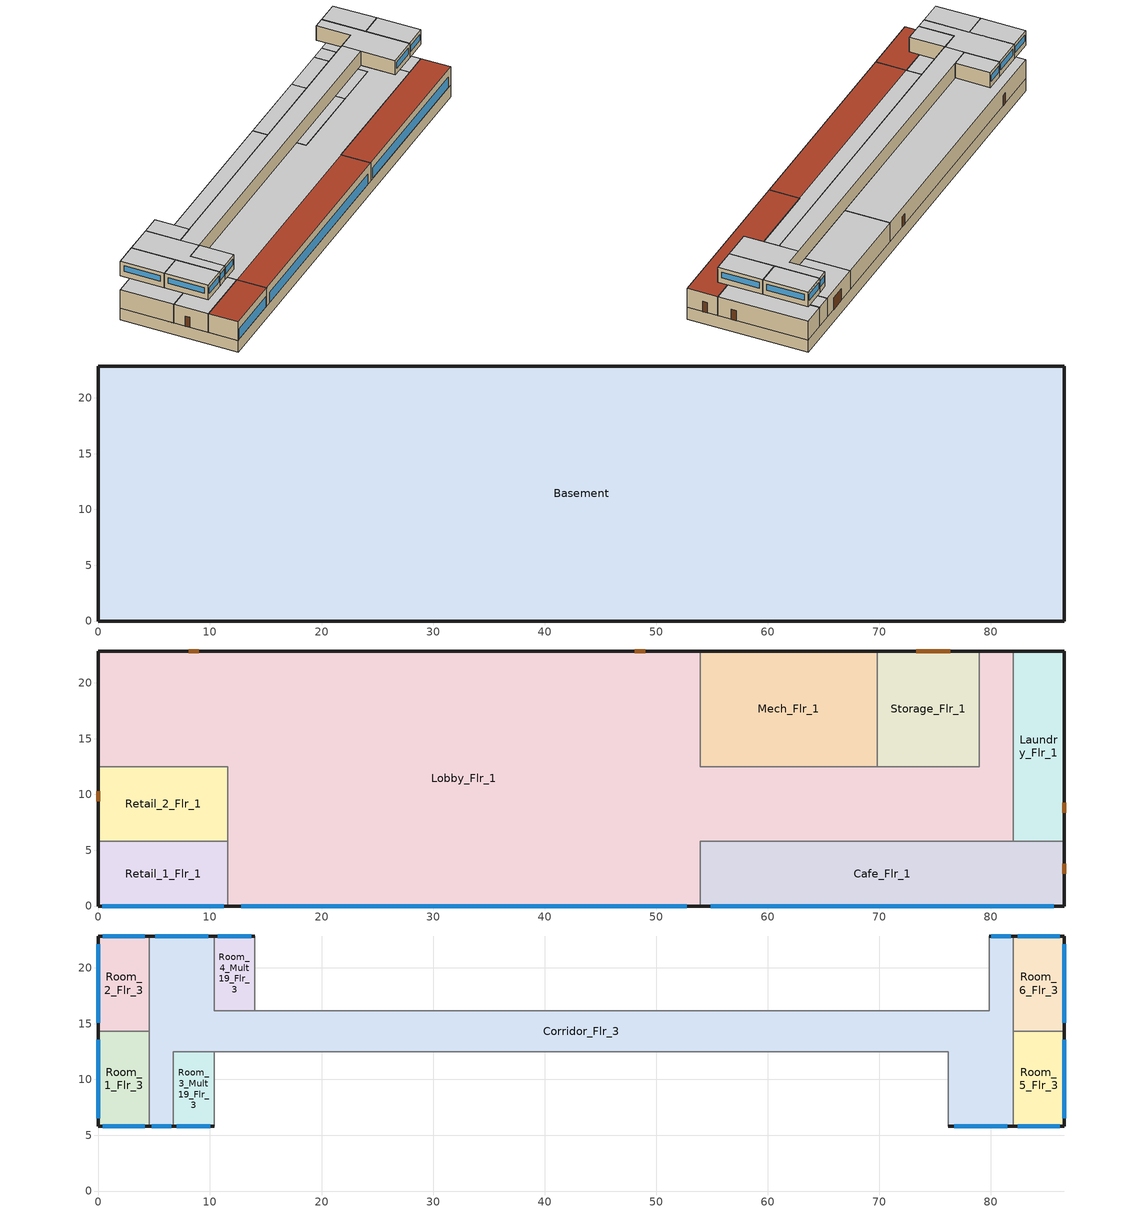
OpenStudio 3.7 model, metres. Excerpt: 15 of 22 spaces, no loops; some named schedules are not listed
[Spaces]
Basement
 floor ground (Basement Floor construction): 86.56,22.86 86.56,0 0,0 0,22.86 z-2.44
 wall ground (Basement Wall C-Factor 0.68 Height 2.44): 0,22.86 0,0 86.56,0 86.56,22.86 0,22.86 z-2.44:0
Lobby_Flr_1
 floor to Basement: 53.95,22.86 53.95,0 11.58,0 11.58,12.5 0,12.5 0,22.86 z0; 81.99,22.86 81.99,5.79 53.95,5.79 53.95,12.5 78.94,12.5 78.94,22.86 z0
 wall outside: 53.95,22.86 0,22.86 0,12.5 / 11.58,0 53.95,0 / 81.99,22.86 78.94,22.86 z0:3.96
 wall to Retail_1_Flr_1: 11.58,5.79 11.58,0 z0:3.96
 wall to Laundry_Flr_1: 81.99,5.79 81.99,22.86 z0:3.96
 wall to Storage_Flr_1: 78.94,22.86 78.94,12.5 69.8,12.5 z0:3.96
 wall to Cafe_Flr_1: 53.95,0 53.95,5.79 81.99,5.79 z0:3.96
 wall to Retail_2_Flr_1: 0,12.5 11.58,12.5 11.58,5.79 z0:3.96
 wall to Mech_Flr_1: 69.8,12.5 53.95,12.5 53.95,22.86 z0:3.96
 window: 12.79,0 52.74,0 z0.15:2.29
 door: 49,22.86 48.09,22.86 / 8.99,22.86 8.08,22.86 z0:2.13
 ceiling adiabatic (Floor Adiabatic construction): 81.99,5.79 81.99,22.86 78.94,22.86 78.94,12.5 53.95,12.5 53.95,22.86 0,22.86 0,12.5 11.58,12.5 11.58,5.79 z3.96
 roof outside: 53.95,0 53.95,5.79 11.58,5.79 11.58,0 z3.96
Retail_1_Flr_1
 floor to Basement: 11.58,5.79 11.58,0 0,0 0,5.79 z0
 wall outside: 0,5.79 0,0 11.58,0 z0:3.96
 wall to Retail_2_Flr_1: 11.58,5.79 0,5.79 z0:3.96
 window: 0.33,0 11.25,0 z0.15:2.29
 roof outside: 11.58,0 11.58,5.79 0,5.79 0,0 z3.96
Retail_2_Flr_1
 floor to Basement: 11.58,12.5 11.58,5.79 0,5.79 0,12.5 z0
 wall outside: 0,12.5 0,5.79 z0:3.96
 door: 0,10.28 0,9.37 z0:2.13
 ceiling adiabatic (Floor Adiabatic construction): 11.58,5.79 11.58,12.5 0,12.5 0,5.79 z3.96
Laundry_Flr_1
 floor to Basement: 86.56,22.86 86.56,5.79 81.99,5.79 81.99,22.86 z0
 wall outside: 86.56,5.79 86.56,22.86 81.99,22.86 z0:3.96
 wall to Cafe_Flr_1: 81.99,5.79 86.56,5.79 z0:3.96
 door: 86.56,8.36 86.56,9.28 z0:2.13
 ceiling adiabatic (Floor Adiabatic construction): 86.56,5.79 86.56,22.86 81.99,22.86 81.99,5.79 z3.96
Storage_Flr_1
 floor to Basement: 78.94,22.86 78.94,12.5 69.8,12.5 69.8,22.86 z0
 wall outside: 78.94,22.86 69.8,22.86 z0:3.96
 wall to Mech_Flr_1: 69.8,22.86 69.8,12.5 z0:3.96
 door: 76.37,22.86 73.32,22.86 z0:2.44
 ceiling adiabatic (Floor Adiabatic construction): 78.94,12.5 78.94,22.86 69.8,22.86 69.8,12.5 z3.96
Mech_Flr_1
 floor to Basement: 69.8,22.86 69.8,12.5 53.95,12.5 53.95,22.86 z0
 wall outside: 69.8,22.86 53.95,22.86 z0:3.96
 ceiling adiabatic (Floor Adiabatic construction): 69.8,12.5 69.8,22.86 53.95,22.86 53.95,12.5 z3.96
Cafe_Flr_1
 floor to Basement: 86.56,5.79 86.56,0 53.95,0 53.95,5.79 z0
 wall outside: 53.95,0 86.56,0 86.56,5.79 z0:3.96
 window: 54.88,0 85.63,0 z0.15:2.29
 door: 86.56,2.9 86.56,3.81 z0:2.13
 roof outside: 86.56,0 86.56,5.79 53.95,5.79 53.95,0 z3.96
Room_6_Flr_3
 floor adiabatic (Floor Adiabatic construction): 86.56,22.86 86.56,14.33 81.99,14.33 81.99,22.86 z7.01
 wall outside: 86.56,14.33 86.56,22.86 81.99,22.86 z7.01:10.06
 wall to Corridor_Flr_3: 81.99,22.86 81.99,14.33 z7.01:10.06
 wall to Room_5_Flr_3: 81.99,14.33 86.56,14.33 z7.01:10.06
 window: 86.16,22.86 82.39,22.86 / 86.56,15.07 86.56,22.11 z8.11:9.33
 ceiling adiabatic (Floor Adiabatic construction): 86.56,14.33 86.56,22.86 81.99,22.86 81.99,14.33 z10.06
Room_1_Flr_3
 floor adiabatic (Floor Adiabatic construction): 4.57,14.33 4.57,5.79 0,5.79 0,14.33 z7.01
 wall outside: 0,14.33 0,5.79 4.57,5.79 z7.01:10.06
 wall to Corridor_Flr_3: 4.57,5.79 4.57,14.33 z7.01:10.06
 wall to Room_2_Flr_3: 4.57,14.33 0,14.33 z7.01:10.06
 window: 0,13.58 0,6.54 / 0.4,5.79 4.17,5.79 z8.11:9.33
 ceiling adiabatic (Floor Adiabatic construction): 4.57,5.79 4.57,14.33 0,14.33 0,5.79 z10.06
Corridor_Flr_3
 floor adiabatic (Floor Adiabatic construction): 76.2,16.15 76.2,12.5 10.36,12.5 10.36,16.15 z7.01; 81.99,22.86 81.99,5.79 76.2,5.79 76.2,16.15 79.86,16.15 79.86,22.86 z7.01; 10.36,22.86 10.36,12.5 6.71,12.5 6.71,5.79 4.57,5.79 4.57,22.86 z7.01
 wall outside: 81.99,22.86 79.86,22.86 / 4.57,5.79 6.71,5.79 / 10.36,22.86 4.57,22.86 / 76.2,5.79 81.99,5.79 z7.01:10.06
 wall adiabatic (Wall Adiabatic construction): 79.86,22.86 79.86,16.15 / 76.2,12.5 76.2,5.79 z7.01:10.06
 wall to Room_3_Mult19_Flr_3: 6.71,5.79 6.71,12.5 10.36,12.5 z7.01:10.06
 wall to Room_2_Flr_3: 4.57,22.86 4.57,14.33 z7.01:10.06
 wall to Room_5_Flr_3: 81.99,5.79 81.99,14.33 z7.01:10.06
 wall to Room_4_Mult19_Flr_3: 14.02,16.15 10.36,16.15 10.36,22.86 z7.01:10.06
 wall adiabatic: 79.86,16.15 14.02,16.15 / 10.36,12.5 76.2,12.5 z7.01:10.06
 window: 81.81,22.86 80.04,22.86 / 9.86,22.86 5.08,22.86 / 76.71,5.79 81.48,5.79 / 4.76,5.79 6.52,5.79 z8.11:9.33
 ceiling adiabatic (Floor Adiabatic construction): 81.99,5.79 81.99,22.86 79.86,22.86 79.86,16.15 76.2,16.15 76.2,5.79 z10.06; 6.71,5.79 6.71,12.5 10.36,12.5 10.36,22.86 4.57,22.86 4.57,5.79 z10.06; 76.2,12.5 76.2,16.15 10.36,16.15 10.36,12.5 z10.06
Room_2_Flr_3
 floor adiabatic (Floor Adiabatic construction): 4.57,22.86 4.57,14.33 0,14.33 0,22.86 z7.01
 wall outside: 4.57,22.86 0,22.86 0,14.33 z7.01:10.06
 window: 0,22.11 0,15.07 / 4.17,22.86 0.4,22.86 z8.11:9.33
 ceiling adiabatic (Floor Adiabatic construction): 4.57,14.33 4.57,22.86 0,22.86 0,14.33 z10.06
Room_4_Mult19_Flr_3
 floor adiabatic (Floor Adiabatic construction): 14.02,22.86 14.02,16.15 10.36,16.15 10.36,22.86 z7.01
 wall outside: 14.02,22.86 10.36,22.86 z7.01:10.06
 wall adiabatic (Wall Adiabatic construction): 14.02,16.15 14.02,22.86 z7.01:10.06
 window: 13.7,22.86 10.68,22.86 z8.11:9.33
 ceiling adiabatic (Floor Adiabatic construction): 14.02,16.15 14.02,22.86 10.36,22.86 10.36,16.15 z10.06
Room_5_Flr_3
 floor adiabatic (Floor Adiabatic construction): 86.56,14.33 86.56,5.79 81.99,5.79 81.99,14.33 z7.01
 wall outside: 81.99,5.79 86.56,5.79 86.56,14.33 z7.01:10.06
 window: 86.56,6.54 86.56,13.58 / 82.39,5.79 86.16,5.79 z8.11:9.33
 ceiling adiabatic (Floor Adiabatic construction): 86.56,5.79 86.56,14.33 81.99,14.33 81.99,5.79 z10.06
Room_3_Mult19_Flr_3
 floor adiabatic (Floor Adiabatic construction): 10.36,12.5 10.36,5.79 6.71,5.79 6.71,12.5 z7.01
 wall outside: 6.71,5.79 10.36,5.79 z7.01:10.06
 wall adiabatic (Wall Adiabatic construction): 10.36,5.79 10.36,12.5 z7.01:10.06
 window: 7.03,5.79 10.04,5.79 z8.11:9.33
 ceiling adiabatic (Floor Adiabatic construction): 10.36,5.79 10.36,12.5 6.71,12.5 6.71,5.79 z10.06
[Site]
Buffalo Niagara Intl AP_NY_USA: Latitude {deg}=42.93; Longitude {deg}=-78.73; Time Zone {hr}=-5; Elevation {m}=215; Terrain=City
[Building]
-LargeHotel-ASHRAE 169-2013-5A created: 2026-01-24 16:12:00 -0500: North Axis {deg}=0; Default Construction Set=90.1-2016 - LrgHotel - ASHRAE 169-2013-5A; Standards Number of Stories=7; Standards Number of Above Ground Stories=6; Standards Building Type=LargeHotel
[ClimateZones]
Climate Zone Institution Name 1=ASHRAE; Climate Zone Document Name 1=ANSI/ASHRAE Standard 169; Climate Zone Document Year 1=2006; Climate Zone Value 1=5A
[Site:WaterMainsTemperature]
Calculation Method=Correlation; Annual Average Outdoor Air Temperature {C}=8.96667; Maximum Difference In Monthly Average Outdoor Air Temperatures {deltaC}=26.2
[SizingPeriod:DesignDay] Barometric Pressure {Pa}=98769; Rain Indicator=No; Snow Indicator=No; Day of Month=21; Daylight Saving Time Indicator=No; Humidity Condition Type=Wetbulb; Dry-Bulb Temperature Range Modifier Type=DefaultMultipliers
Name | Maximum Dry-Bulb Temperature {C} | Daily Dry-Bulb Temperature Range {deltaC} | Wind Speed {m/s} | Wind Direction {deg} | Month | Day Type | Wetbulb or DewPoint at Maximum Dry-Bulb {C} | Solar Model Indicator | ASHRAE Clear Sky Optical Depth for Beam Irradiance | ASHRAE Clear Sky Optical Depth for Diffuse Irradiance | Sky Clearness
Buffalo.Niagara.Intl.AP_NY_USA Ann Clg .4% Condns DB=>MWB | 30.3 | 9.3 | 5.7 | 240 | 7 | SummerDesignDay | 21.8 | ASHRAETau | 0.462 | 2.001
Buffalo.Niagara.Intl.AP_NY_USA Ann Htg 99.6% Condns DB | -16.3 | 0 | 5.1 | 270 | 1 | WinterDesignDay | -16.3 | ASHRAEClearSky |  |  | 0
[Site:GroundTemperature:FCfactorMethod]
January Ground Temperature {C}=9.7; February Ground Temperature {C}=6; March Ground Temperature {C}=-2.2; April Ground Temperature {C}=-3.4; May Ground Temperature {C}=-4.2; June Ground Temperature {C}=2.7; July Ground Temperature {C}=7.5; August Ground Temperature {C}=13.7; September Ground Temperature {C}=18.6; October Ground Temperature {C}=22; November Ground Temperature {C}=20.7; December Ground Temperature {C}=16.5
[Material:NoMass] Thermal Absorptance=0.9; Solar Absorptance=0.7
Name | Roughness | Thermal Resistance {m2-K/W} | Visible Absorptance
CP02 CARPET PAD; CP02 CARPET PAD 1 | VeryRough | 0.21648 | 0.8
Nonres_Floor_Insulation | MediumSmooth | 2.88292 | 0.7
Typical Insulation R-14.97 | Smooth | 2.63723 | 0.7
Typical Carpet Pad | Smooth | 0.21648 | 0.8
Typical Insulation R-8.72 | Smooth | 1.53614 | 0.7
Typical Insulation R-30.13; Typical Insulation R-30.13 1; Typical Insulation R-30.13 2; Typical Insulation R-30.13 5 | Smooth | 5.30668 | 0.7
Typical Insulation R-1.85; Typical Insulation R-1.85 1; Typical Insulation R-1.85 2; Typical Insulation R-1.85 5 | Smooth | 0.326262 | 0.7
Typical Insulation R-2.38; Typical Insulation R-2.38 1; Typical Insulation R-2.38 2; Typical Insulation R-2.38 5 | Smooth | 0.418404 | 0.7
Typical Insulation R-17.04; Typical Insulation R-17.04 1; Typical Insulation R-17.04 4 | Smooth | 3.00072 | 0.7
Typical Insulation R-10.11; Typical Insulation R-10.11 1; Typical Insulation R-10.11 4 | Smooth | 1.78074 | 0.7
[Material]
Name | Roughness | Thickness {m} | Conductivity {W/m-K} | Density {kg/m3} | Specific Heat {J/kg-K} | Thermal Absorptance | Solar Absorptance | Visible Absorptance
100mm Normalweight concrete floor | MediumSmooth | 0.1016 | 2.31 | 2322 | 832
G01 13mm gypsum board | Smooth | 0.0127 | 0.16 | 800 | 1090 | 0.9 | 0.7 | 0.5
M10 200mm concrete block basement wall | MediumRough | 0.2032 | 1.326 | 1842 | 912
4 in. Normalweight Concrete Floor | MediumRough | 0.1016 | 2.31 | 2322 | 832 | 0.9 | 0.7 | 0.7
1IN Stucco | Smooth | 0.0253 | 0.6918 | 1858 | 837 | 0.9 | 0.7 | 0.92
8IN CONCRETE HW RefBldg | Rough | 0.2032 | 1.311 | 2240 | 836.8 | 0.9 | 0.7 | 0.7
1/2IN Gypsum | Smooth | 0.0127 | 0.16 | 784.9 | 830 | 0.9 | 0.4 | 0.4
Roof Membrane | VeryRough | 0.0095 | 0.16 | 1121.29 | 1460 | 0.9 | 0.7 | 0.7
Metal Roof Surface; F08 Metal surface | Smooth | 0.0008 | 45.28 | 7824 | 500 | 0.9 | 0.7 | 0.7
8 in. Normalweight Concrete Floor | MediumRough | 0.2032 | 2.31 | 2322 | 832 | 0.9 | 0.7 | 0.7
8 in. Concrete Block Basement Wall | MediumRough | 0.2032 | 1.326 | 1842 | 912 | 0.9 | 0.7 | 0.7
G05 25mm wood | MediumSmooth | 0.0254 | 0.15 | 608 | 1630 | 0.9 | 0.5 | 0.5
6 in. Normalweight Concrete Floor | MediumRough | 0.1524 | 2.31 | 2322 | 832 | 0.9 | 0.7 | 0.7
Std Wood 6inch | MediumSmooth | 0.15 | 0.12 | 540 | 1210 | 0.9 | 0.7 | 0.7
[Construction]
Floor Adiabatic construction: CP02 CARPET PAD, 100mm Normalweight concrete floor, Nonres_Floor_Insulation
Wall Adiabatic construction; LargeHotel Interior Wall: G01 13mm gypsum board, G01 13mm gypsum board
Basement Floor construction: M10 200mm concrete block basement wall, CP02 CARPET PAD 1
Typical Insulated Exterior Mass Floor R-17.54: Typical Insulation R-14.97, 4 in. Normalweight Concrete Floor, Typical Carpet Pad
Typical Insulated Exterior Mass Wall R-11.11: 1IN Stucco, 8IN CONCRETE HW RefBldg, Typical Insulation R-8.72, 1/2IN Gypsum
Typical IEAD Roof R-31.25: Roof Membrane, Typical Insulation R-30.13, Metal Roof Surface
LargeHotel Interior Floor: G01 13mm gypsum board, Nonres_Floor_Insulation, 100mm Normalweight concrete floor, CP02 CARPET PAD
LargeHotel Interior Ceiling: CP02 CARPET PAD, 100mm Normalweight concrete floor, Nonres_Floor_Insulation, G01 13mm gypsum board
Typical Insulated Carpeted 8in Slab Floor: 8 in. Normalweight Concrete Floor, Typical Carpet Pad
Typical Insulated Basement Mass Wall: 8 in. Concrete Block Basement Wall
U 0.38 SHGC 0.38 Simple Glazing Window U-0.38 SHGC 0.38: U 0.38 SHGC 0.38 Simple Glazing U-0.38 SHGC 0.38
U 0.38 SHGC 0.38 Simple Glazing Window U-0.38 SHGC 0.38 1: U 0.38 SHGC 0.38 Simple Glazing U-0.38 SHGC 0.38 1
Typical Insulated Metal Door R-2.7: F08 Metal surface, Typical Insulation R-1.85
U 0.38 SHGC 0.38 Simple Glazing Window U-0.38 SHGC 0.38 2: U 0.38 SHGC 0.38 Simple Glazing U-0.38 SHGC 0.38 2
Typical Overhead Door R-3.23: Typical Insulation R-2.38
U 0.5 SHGC 0.4 Simple Glazing Skylight U-0.5 SHGC 0.4: U 0.5 SHGC 0.4 Simple Glazing U-0.5 SHGC 0.4
Typical Interior Window: Clear 3mm
Typical Interior Door; Typical Interior Partition: G05 25mm wood
Typical Insulated Exterior Mass Floor R-19.61: Typical Insulation R-17.04, 4 in. Normalweight Concrete Floor, Typical Carpet Pad
Typical Insulated Exterior Mass Wall R-12.5: 1IN Stucco, 8IN CONCRETE HW RefBldg, Typical Insulation R-10.11, 1/2IN Gypsum
Typical IEAD Roof R-31.25 1: Roof Membrane, Typical Insulation R-30.13 1, Metal Roof Surface
Typical Insulated Carpeted 6in Slab Floor: 6 in. Normalweight Concrete Floor, Typical Carpet Pad
U 0.38 SHGC 0.38 Simple Glazing Window U-0.38 SHGC 0.38 3: U 0.38 SHGC 0.38 Simple Glazing U-0.38 SHGC 0.38 3
U 0.38 SHGC 0.38 Simple Glazing Window U-0.38 SHGC 0.38 4: U 0.38 SHGC 0.38 Simple Glazing U-0.38 SHGC 0.38 4
Typical Insulated Metal Door R-2.7 1: F08 Metal surface, Typical Insulation R-1.85 1
U 0.38 SHGC 0.38 Simple Glazing Window U-0.38 SHGC 0.38 5: U 0.38 SHGC 0.38 Simple Glazing U-0.38 SHGC 0.38 5
Typical Overhead Door R-3.23 1: Typical Insulation R-2.38 1
U 0.5 SHGC 0.4 Simple Glazing Skylight U-0.5 SHGC 0.4 1: U 0.5 SHGC 0.4 Simple Glazing U-0.5 SHGC 0.4 1
Typical Insulated Exterior Mass Floor R-19.61 1: Typical Insulation R-17.04 1, 4 in. Normalweight Concrete Floor, Typical Carpet Pad
Typical Insulated Exterior Mass Wall R-12.5 1: 1IN Stucco, 8IN CONCRETE HW RefBldg, Typical Insulation R-10.11 1, 1/2IN Gypsum
Typical IEAD Roof R-31.25 2: Roof Membrane, Typical Insulation R-30.13 2, Metal Roof Surface
U 0.38 SHGC 0.38 Simple Glazing Window U-0.38 SHGC 0.38 6: U 0.38 SHGC 0.38 Simple Glazing U-0.38 SHGC 0.38 6
U 0.38 SHGC 0.38 Simple Glazing Window U-0.38 SHGC 0.38 7: U 0.38 SHGC 0.38 Simple Glazing U-0.38 SHGC 0.38 7
Typical Insulated Metal Door R-2.7 2: F08 Metal surface, Typical Insulation R-1.85 2
U 0.38 SHGC 0.38 Simple Glazing Window U-0.38 SHGC 0.38 8: U 0.38 SHGC 0.38 Simple Glazing U-0.38 SHGC 0.38 8
Typical Overhead Door R-3.23 2: Typical Insulation R-2.38 2
U 0.5 SHGC 0.4 Simple Glazing Skylight U-0.5 SHGC 0.4 2: U 0.5 SHGC 0.4 Simple Glazing U-0.5 SHGC 0.4 2
Typical Insulated Exterior Mass Floor R-19.61 4: Typical Insulation R-17.04 4, 4 in. Normalweight Concrete Floor, Typical Carpet Pad
Typical Insulated Exterior Mass Wall R-12.5 4: 1IN Stucco, 8IN CONCRETE HW RefBldg, Typical Insulation R-10.11 4, 1/2IN Gypsum
Typical IEAD Roof R-31.25 5: Roof Membrane, Typical Insulation R-30.13 5, Metal Roof Surface
U 0.38 SHGC 0.38 Simple Glazing Window U-0.38 SHGC 0.38 15: U 0.38 SHGC 0.38 Simple Glazing U-0.38 SHGC 0.38 15
U 0.38 SHGC 0.38 Simple Glazing Window U-0.38 SHGC 0.38 16: U 0.38 SHGC 0.38 Simple Glazing U-0.38 SHGC 0.38 16
Typical Insulated Metal Door R-2.7 5: F08 Metal surface, Typical Insulation R-1.85 5
U 0.38 SHGC 0.38 Simple Glazing Window U-0.38 SHGC 0.38 17: U 0.38 SHGC 0.38 Simple Glazing U-0.38 SHGC 0.38 17
Typical Overhead Door R-3.23 5: Typical Insulation R-2.38 5
U 0.5 SHGC 0.4 Simple Glazing Skylight U-0.5 SHGC 0.4 5: U 0.5 SHGC 0.4 Simple Glazing U-0.5 SHGC 0.4 5
InteriorFurnishings: Std Wood 6inch
[Construction:CfactorUndergroundWall]
Basement Wall C-Factor 0.68 Height 2.44: C-Factor {W/m2-K}=0.675713; Height {m}=2.439
[DefaultConstructionSet] Interior Partition Construction=Typical Interior Partition
Name | Default Exterior Surface Constructions | Default Interior Surface Constructions | Default Ground Contact Surface Constructions | Default Exterior SubSurface Constructions | Default Interior SubSurface Constructions
90.1-2016 - LrgHotel - ASHRAE 169-2013-5A | Default Surface Constructions 1 | Default Surface Constructions 2 | Default Surface Constructions 3 | Default Sub Surface Constructions 1 | Default Sub Surface Constructions 2
90.1-2016 - LrgHotel - GuestRoom - ASHRAE 169-2013-5A | Default Surface Constructions 4 | Default Surface Constructions 5 | Default Surface Constructions 6 | Default Sub Surface Constructions 3 | Default Sub Surface Constructions 4
90.1-2016 - LrgHotel - GuestRoom2 - ASHRAE 169-2013-5A | Default Surface Constructions 7 | Default Surface Constructions 8 | Default Surface Constructions 9 | Default Sub Surface Constructions 5 | Default Sub Surface Constructions 6
90.1-2016 - LrgHotel - GuestRoom8 - ASHRAE 169-2013-5A | Default Surface Constructions 16 | Default Surface Constructions 17 | Default Surface Constructions 18 | Default Sub Surface Constructions 11 | Default Sub Surface Constructions 12
[DefaultSurfaceConstructions]
Name | Floor Construction | Wall Construction | Roof Ceiling Construction
Default Surface Constructions 1 | Typical Insulated Exterior Mass Floor R-17.54 | Typical Insulated Exterior Mass Wall R-11.11 | Typical IEAD Roof R-31.25
Default Surface Constructions 2; Default Surface Constructions 5; Default Surface Constructions 8; Default Surface Constructions 17 | LargeHotel Interior Floor | LargeHotel Interior Wall | LargeHotel Interior Ceiling
Default Surface Constructions 3 | Typical Insulated Carpeted 8in Slab Floor | Typical Insulated Basement Mass Wall
Default Surface Constructions 4 | Typical Insulated Exterior Mass Floor R-19.61 | Typical Insulated Exterior Mass Wall R-12.5 | Typical IEAD Roof R-31.25 1
Default Surface Constructions 6; Default Surface Constructions 9; Default Surface Constructions 18 | Typical Insulated Carpeted 6in Slab Floor | Typical Insulated Basement Mass Wall
Default Surface Constructions 7 | Typical Insulated Exterior Mass Floor R-19.61 1 | Typical Insulated Exterior Mass Wall R-12.5 1 | Typical IEAD Roof R-31.25 2
Default Surface Constructions 16 | Typical Insulated Exterior Mass Floor R-19.61 4 | Typical Insulated Exterior Mass Wall R-12.5 4 | Typical IEAD Roof R-31.25 5
[DefaultSubSurfaceConstructions]
Name | Fixed Window Construction | Operable Window Construction | Door Construction | Glass Door Construction | Overhead Door Construction | Skylight Construction | Tubular Daylight Dome Construction | Tubular Daylight Diffuser Construction
Default Sub Surface Constructions 1 | U 0.38 SHGC 0.38 Simple Glazing Window U-0.38 SHGC 0.38 | U 0.38 SHGC 0.38 Simple Glazing Window U-0.38 SHGC 0.38 1 | Typical Insulated Metal Door R-2.7 | U 0.38 SHGC 0.38 Simple Glazing Window U-0.38 SHGC 0.38 2 | Typical Overhead Door R-3.23 | U 0.5 SHGC 0.4 Simple Glazing Skylight U-0.5 SHGC 0.4 | Typical Interior Window | Typical Interior Window
Default Sub Surface Constructions 2; Default Sub Surface Constructions 4; Default Sub Surface Constructions 6; Default Sub Surface Constructions 12 | Typical Interior Window | Typical Interior Window | Typical Interior Door
Default Sub Surface Constructions 3 | U 0.38 SHGC 0.38 Simple Glazing Window U-0.38 SHGC 0.38 3 | U 0.38 SHGC 0.38 Simple Glazing Window U-0.38 SHGC 0.38 4 | Typical Insulated Metal Door R-2.7 1 | U 0.38 SHGC 0.38 Simple Glazing Window U-0.38 SHGC 0.38 5 | Typical Overhead Door R-3.23 1 | U 0.5 SHGC 0.4 Simple Glazing Skylight U-0.5 SHGC 0.4 1 | Typical Interior Window | Typical Interior Window
Default Sub Surface Constructions 5 | U 0.38 SHGC 0.38 Simple Glazing Window U-0.38 SHGC 0.38 6 | U 0.38 SHGC 0.38 Simple Glazing Window U-0.38 SHGC 0.38 7 | Typical Insulated Metal Door R-2.7 2 | U 0.38 SHGC 0.38 Simple Glazing Window U-0.38 SHGC 0.38 8 | Typical Overhead Door R-3.23 2 | U 0.5 SHGC 0.4 Simple Glazing Skylight U-0.5 SHGC 0.4 2 | Typical Interior Window | Typical Interior Window
Default Sub Surface Constructions 11 | U 0.38 SHGC 0.38 Simple Glazing Window U-0.38 SHGC 0.38 15 | U 0.38 SHGC 0.38 Simple Glazing Window U-0.38 SHGC 0.38 16 | Typical Insulated Metal Door R-2.7 5 | U 0.38 SHGC 0.38 Simple Glazing Window U-0.38 SHGC 0.38 17 | Typical Overhead Door R-3.23 5 | U 0.5 SHGC 0.4 Simple Glazing Skylight U-0.5 SHGC 0.4 5 | Typical Interior Window | Typical Interior Window
[WindowMaterial:SimpleGlazingSystem]
Name | U-Factor {W/m2-K} | Solar Heat Gain Coefficient
U 0.38 SHGC 0.38 Simple Glazing U-0.38 SHGC 0.38; U 0.38 SHGC 0.38 Simple Glazing U-0.38 SHGC 0.38 1; U 0.38 SHGC 0.38 Simple Glazing U-0.38 SHGC 0.38 2; U 0.38 SHGC 0.38 Simple Glazing U-0.38 SHGC 0.38 3; U 0.38 SHGC 0.38 Simple Glazing U-0.38 SHGC 0.38 4; U 0.38 SHGC 0.38 Simple Glazing U-0.38 SHGC 0.38 5; U 0.38 SHGC 0.38 Simple Glazing U-0.38 SHGC 0.38 6; U 0.38 SHGC 0.38 Simple Glazing U-0.38 SHGC 0.38 7; U 0.38 SHGC 0.38 Simple Glazing U-0.38 SHGC 0.38 8; U 0.38 SHGC 0.38 Simple Glazing U-0.38 SHGC 0.38 15; U 0.38 SHGC 0.38 Simple Glazing U-0.38 SHGC 0.38 16; U 0.38 SHGC 0.38 Simple Glazing U-0.38 SHGC 0.38 17 | 2.15774 | 0.38
U 0.5 SHGC 0.4 Simple Glazing U-0.5 SHGC 0.4; U 0.5 SHGC 0.4 Simple Glazing U-0.5 SHGC 0.4 1; U 0.5 SHGC 0.4 Simple Glazing U-0.5 SHGC 0.4 2; U 0.5 SHGC 0.4 Simple Glazing U-0.5 SHGC 0.4 5 | 2.83913 | 0.4
[WindowMaterial:Glazing]
Clear 3mm: Optical Data Type=SpectralAverage; Thickness {m}=0.003; Solar Transmittance at Normal Incidence=0.837; Front Side Solar Reflectance at Normal Incidence=0.075; Back Side Solar Reflectance at Normal Incidence=0.075; Visible Transmittance at Normal Incidence=0.898; Front Side Visible Reflectance at Normal Incidence=0.081; Back Side Visible Reflectance at Normal Incidence=0.081; Infrared Transmittance at Normal Incidence=0; Front Side Infrared Hemispherical Emissivity=0.84; Back Side Infrared Hemispherical Emissivity=0.84; Conductivity {W/m-K}=0.9; Dirt Correction Factor for Solar and Visible Transmittance=1; Solar Diffusing=No
[Space] Part of Total Floor Area=Yes
Name | Space Type | Building Story | Thermal Zone
Corridor_Flr_3 | LargeHotel Corridor2 | Building Story 3 | Corridor_Flr_3 ZN
Laundry_Flr_1 | LargeHotel Laundry | Building Story 2 | Laundry_Flr_1 ZN
Lobby_Flr_1 | LargeHotel Lobby | Building Story 2 | Lobby_Flr_1 ZN
Retail_1_Flr_1 | LargeHotel Retail | Building Story 2 | Retail_1_Flr_1 ZN
Room_1_Flr_3 | LargeHotel GuestRoom | Building Story 3 | Room_1_Flr_3 ZN
Basement | LargeHotel Basement | Building Story 1 | Basement ZN
Room_6_Flr_3 | LargeHotel GuestRoom | Building Story 3 | Room_6_Flr_3 ZN
Room_5_Flr_3 | LargeHotel GuestRoom | Building Story 3 | Room_5_Flr_3 ZN
Room_4_Mult19_Flr_3 | LargeHotel GuestRoom2 | Building Story 3 | Room_4_Mult19_Flr_3 ZN
Cafe_Flr_1 | LargeHotel Cafe | Building Story 2 | Cafe_Flr_1 ZN
Mech_Flr_1 | LargeHotel Mechanical | Building Story 2 | Mech_Flr_1 ZN
Retail_2_Flr_1 | LargeHotel Retail2 | Building Story 2 | Retail_2_Flr_1 ZN
Storage_Flr_1 | LargeHotel Storage | Building Story 2 | Storage_Flr_1 ZN
Room_2_Flr_3 | LargeHotel GuestRoom | Building Story 3 | Room_2_Flr_3 ZN
Room_3_Mult19_Flr_3 | LargeHotel GuestRoom8 | Building Story 3 | Room_3_Mult19_Flr_3 ZN
[BuildingStory]
Name | Nominal Z Coordinate {m}
Building Story 1 | -2.439
Building Story 2 | 0
Building Story 3 | 7.008
[SpaceType] Standards Building Type=LargeHotel
Name | Default Schedule Set | Design Specification Outdoor Air Object | Standards Space Type | Default Construction Set
LargeHotel Basement | LargeHotel Basement Schedule Set | LargeHotel Basement Ventilation | Basement
LargeHotel Cafe | LargeHotel Cafe Schedule Set | LargeHotel Cafe Ventilation | Cafe
LargeHotel Corridor2 | LargeHotel Corridor2 Schedule Set | LargeHotel Corridor2 Ventilation | Corridor2
LargeHotel GuestRoom | LargeHotel GuestRoom Schedule Set | LargeHotel GuestRoom Ventilation | GuestRoom | 90.1-2016 - LrgHotel - GuestRoom - ASHRAE 169-2013-5A
LargeHotel GuestRoom2 | LargeHotel GuestRoom2 Schedule Set | LargeHotel GuestRoom2 Ventilation | GuestRoom2 | 90.1-2016 - LrgHotel - GuestRoom2 - ASHRAE 169-2013-5A
LargeHotel GuestRoom8 | LargeHotel GuestRoom8 Schedule Set | LargeHotel GuestRoom8 Ventilation | GuestRoom8 | 90.1-2016 - LrgHotel - GuestRoom8 - ASHRAE 169-2013-5A
LargeHotel Laundry | LargeHotel Laundry Schedule Set | LargeHotel Laundry Ventilation | Laundry
LargeHotel Lobby | LargeHotel Lobby Schedule Set | LargeHotel Lobby Ventilation | Lobby
LargeHotel Mechanical | LargeHotel Mechanical Schedule Set | LargeHotel Mechanical Ventilation | Mechanical
LargeHotel Retail | LargeHotel Retail Schedule Set | LargeHotel Retail Ventilation | Retail
LargeHotel Retail2 | LargeHotel Retail2 Schedule Set | LargeHotel Retail2 Ventilation | Retail2
LargeHotel Storage | LargeHotel Storage Schedule Set | LargeHotel Storage Ventilation | Storage
[People:Definition] Number of People Calculation Method=People/Area; Fraction Radiant=0.3
Name | People per Space Floor Area {person/m2}
LargeHotel Basement People Definition | 0.0538196
LargeHotel Cafe People Definition | 0.753474
LargeHotel GuestRoom People Definition | 0.0384272
LargeHotel GuestRoom2 People Definition; LargeHotel GuestRoom8 People Definition | 0.061139
LargeHotel Laundry People Definition | 0.107639
LargeHotel Lobby People Definition | 0.322917
LargeHotel Retail People Definition; LargeHotel Retail2 People Definition | 0.161459
[People] Work Efficiency Schedule=Work Efficiency Schedule; Clothing Insulation Schedule=Clothing Schedule; Air Velocity Schedule=Air Velocity Schedule; Multiplier=1
Name | People Definition | Space or SpaceType
LargeHotel Basement People | LargeHotel Basement People Definition | LargeHotel Basement
LargeHotel Cafe People | LargeHotel Cafe People Definition | LargeHotel Cafe
LargeHotel GuestRoom People | LargeHotel GuestRoom People Definition | LargeHotel GuestRoom
LargeHotel GuestRoom2 People | LargeHotel GuestRoom2 People Definition | LargeHotel GuestRoom2
LargeHotel GuestRoom8 People | LargeHotel GuestRoom8 People Definition | LargeHotel GuestRoom8
LargeHotel Laundry People | LargeHotel Laundry People Definition | LargeHotel Laundry
LargeHotel Lobby People | LargeHotel Lobby People Definition | LargeHotel Lobby
LargeHotel Retail People | LargeHotel Retail People Definition | LargeHotel Retail
LargeHotel Retail2 People | LargeHotel Retail2 People Definition | LargeHotel Retail2
[Lights:Definition] Design Level Calculation Method=Watts/Area; Fraction Radiant=0.7; Fraction Visible=0.2; Return Air Fraction=0
Name | Watts per Space Floor Area {W/m2}
LargeHotel Basement Lights Definition | 8.50349
LargeHotel Cafe Lights Definition | 6.78126
LargeHotel Corridor2 Lights Definition | 7.10418
LargeHotel GuestRoom Lights Definition; LargeHotel GuestRoom2 Lights Definition; LargeHotel GuestRoom8 Lights Definition | 8.28821
LargeHotel Laundry Lights Definition; LargeHotel Mechanical Lights Definition | 4.62848
LargeHotel Lobby Lights Definition; LargeHotel Retail Lights Definition; LargeHotel Retail2 Lights Definition | 11.4097
LargeHotel Storage Lights Definition | 4.9514
[Lights] Fraction Replaceable=1
Name | Lights Definition | Space or SpaceType
LargeHotel Basement Lights | LargeHotel Basement Lights Definition | LargeHotel Basement
LargeHotel Cafe Lights | LargeHotel Cafe Lights Definition | LargeHotel Cafe
LargeHotel Corridor2 Lights | LargeHotel Corridor2 Lights Definition | LargeHotel Corridor2
LargeHotel GuestRoom Lights | LargeHotel GuestRoom Lights Definition | LargeHotel GuestRoom
LargeHotel GuestRoom2 Lights | LargeHotel GuestRoom2 Lights Definition | LargeHotel GuestRoom2
LargeHotel GuestRoom8 Lights | LargeHotel GuestRoom8 Lights Definition | LargeHotel GuestRoom8
LargeHotel Laundry Lights | LargeHotel Laundry Lights Definition | LargeHotel Laundry
LargeHotel Lobby Lights | LargeHotel Lobby Lights Definition | LargeHotel Lobby
LargeHotel Mechanical Lights | LargeHotel Mechanical Lights Definition | LargeHotel Mechanical
LargeHotel Retail Lights | LargeHotel Retail Lights Definition | LargeHotel Retail
LargeHotel Retail2 Lights | LargeHotel Retail2 Lights Definition | LargeHotel Retail2
LargeHotel Storage Lights | LargeHotel Storage Lights Definition | LargeHotel Storage
[ElectricEquipment:Definition] Design Level Calculation Method=Watts/Area; Fraction Latent=0; Fraction Radiant=0.5; Fraction Lost=0
Name | Watts per Space Floor Area {W/m2}
LargeHotel Basement Elec Equip Definition; LargeHotel Cafe Elec Equip Definition; LargeHotel Mechanical Elec Equip Definition | 5.38196
LargeHotel GuestRoom Elec Equip Definition | 6.74897
LargeHotel GuestRoom2 Elec Equip Definition; LargeHotel GuestRoom8 Elec Equip Definition | 10.5163
LargeHotel Laundry Elec Equip Definition | 61.6772
LargeHotel Lobby Elec Equip Definition | 8.07293
LargeHotel Retail Elec Equip Definition; LargeHotel Retail2 Elec Equip Definition | 10.7639
LargeHotel Storage Elec Equip Definition | 2.69098
[ElectricEquipment]
Name | Electric Equipment Definition | Space or SpaceType
LargeHotel Basement Elec Equip | LargeHotel Basement Elec Equip Definition | LargeHotel Basement
LargeHotel Cafe Elec Equip | LargeHotel Cafe Elec Equip Definition | LargeHotel Cafe
LargeHotel GuestRoom Elec Equip | LargeHotel GuestRoom Elec Equip Definition | LargeHotel GuestRoom
LargeHotel GuestRoom2 Elec Equip | LargeHotel GuestRoom2 Elec Equip Definition | LargeHotel GuestRoom2
LargeHotel GuestRoom8 Elec Equip | LargeHotel GuestRoom8 Elec Equip Definition | LargeHotel GuestRoom8
LargeHotel Laundry Elec Equip | LargeHotel Laundry Elec Equip Definition | LargeHotel Laundry
LargeHotel Lobby Elec Equip | LargeHotel Lobby Elec Equip Definition | LargeHotel Lobby
LargeHotel Mechanical Elec Equip | LargeHotel Mechanical Elec Equip Definition | LargeHotel Mechanical
LargeHotel Retail Elec Equip | LargeHotel Retail Elec Equip Definition | LargeHotel Retail
LargeHotel Retail2 Elec Equip | LargeHotel Retail2 Elec Equip Definition | LargeHotel Retail2
LargeHotel Storage Elec Equip | LargeHotel Storage Elec Equip Definition | LargeHotel Storage
[DesignSpecification:OutdoorAir] Outdoor Air Method=Sum
Name | Outdoor Air Flow per Person {m3/s-person} | Outdoor Air Flow per Floor Area {m3/s-m2} | Outdoor Air Flow Rate Fraction Schedule
LargeHotel Basement Ventilation; LargeHotel GuestRoom Ventilation; LargeHotel GuestRoom2 Ventilation; LargeHotel GuestRoom8 Ventilation | 0.00235974 | 0.0003048
LargeHotel Cafe Ventilation | 0.00353961 | 0.0009144
LargeHotel Corridor2 Ventilation |  | 0.0003048
LargeHotel Laundry Ventilation | 0 | 0 | DesignDaysOnly
LargeHotel Lobby Ventilation | 0.00353961 | 0.0003048
LargeHotel Mechanical Ventilation; LargeHotel Storage Ventilation |  | 0.0006096
LargeHotel Retail Ventilation; LargeHotel Retail2 Ventilation | 0.00353961 | 0.0006096
[DefaultScheduleSet] People Activity Level Schedule=HotelLarge ACTIVITY_SCH; Infiltration Schedule=HotelLarge INFIL_QUARTER_ON_SCH
Name | Number of People Schedule | Lighting Schedule | Electric Equipment Schedule | Gas Equipment Schedule
LargeHotel Basement Schedule Set | HotelLarge BLDG_OCC_SCH | HotelLarge BLDG_LIGHT_OFFICE_BSMT_SCH_2013 | HotelLarge BASEMENT_EQUIP_SCH_2013
LargeHotel Cafe Schedule Set; LargeHotel Lobby Schedule Set; LargeHotel Retail Schedule Set; LargeHotel Retail2 Schedule Set | HotelLarge BLDG_OCC_SCH | HotelLarge BLDG_LIGHT_SCH_2013 | HotelLarge BLDG_EQUIP_SCH
LargeHotel Corridor2 Schedule Set | HotelLarge BLDG_OCC_SCH | HotelLarge BLDG_LIGHT_CORRIDOR_SCH_2013 | HotelLarge BLDG_EQUIP_SCH
LargeHotel GuestRoom Schedule Set; LargeHotel GuestRoom2 Schedule Set | HotelLarge GuestRoom_Occ_Sch | HotelLarge BLDG_LIGHT_GUESTROOM_SCH_2013 | HotelLarge GuestRoom_Eqp_Sch_Adva
LargeHotel GuestRoom8 Schedule Set | Always Off | HotelLarge BLDG_LIGHT_GUESTROOM_SCH_2013 | HotelLarge GuestRoom_Eqp_Sch_Adva
LargeHotel Laundry Schedule Set | HotelLarge BLDG_OCC_SCH | HotelLarge BLDG_LIGHT_SCH_2013 | HotelLarge BLDG_EQUIP_SCH | HotelLarge BLDG_EQUIP_SCH
LargeHotel Mechanical Schedule Set | HotelLarge BLDG_OCC_SCH | HotelLarge BLDG_LIGHT_MECHANIC_SCH_2013 | HotelLarge BLDG_EQUIP_SCH
LargeHotel Storage Schedule Set | HotelLarge BLDG_OCC_SCH | HotelLarge BLDG_LIGHT_STORAGE_SCH_2013 | HotelLarge BLDG_EQUIP_SCH
[ThermostatSetpoint:DualSetpoint]
Name | Heating Setpoint Temperature Schedule | Cooling Setpoint Temperature Schedule
LargeHotel Basement Thermostat 1; LargeHotel Cafe Thermostat 1; LargeHotel Corridor2 Thermostat 1; LargeHotel Laundry Thermostat 1; LargeHotel Lobby Thermostat 1; LargeHotel Mechanical Thermostat 1; LargeHotel Retail Thermostat 1; LargeHotel Retail2 Thermostat 1; LargeHotel Storage Thermostat 1 | HotelLarge HTGSETP_SCH | HotelLarge CLGSETP_SCH
LargeHotel GuestRoom Thermostat 1; LargeHotel GuestRoom Thermostat 2; LargeHotel GuestRoom2 Thermostat 1; LargeHotel GuestRoom Thermostat 3; LargeHotel GuestRoom Thermostat 4 | HotelLarge Adva_OccGuestRoom_HtgSP_Sch | HotelLarge Adva_OccGuestRoom_ClgSP_Sch
LargeHotel GuestRoom8 Thermostat 1 | HotelLarge VAC_OccGuestRoom_HtgSP_Sch | HotelLarge VAC_OccGuestRoom_ClgSP_Sch
[GasEquipment:Definition]
LargeHotel Laundry Gas Equip Definition: Design Level Calculation Method=Watts/Area; Watts per Space Floor Area {W/m2}=536.28; Fraction Latent=0; Fraction Radiant=0.5; Fraction Lost=0
[GasEquipment]
LargeHotel Laundry Gas Equip: Gas Equipment Definition=LargeHotel Laundry Gas Equip Definition; Space or SpaceType=LargeHotel Laundry
[SpaceInfiltration:DesignFlowRate] Schedule=HotelLarge INFIL_QUARTER_ON_SCH; Design Flow Rate Calculation Method=Flow/ExteriorArea; Constant Term Coefficient=0; Temperature Term Coefficient=0; Velocity Term Coefficient=0.224; Velocity Squared Term Coefficient=0
Name | Space or SpaceType | Flow per Exterior Surface Area {m3/s-m2}
Cafe_Flr_1 Infiltration | Cafe_Flr_1 | 0.000254148
Corridor_Flr_3 Infiltration | Corridor_Flr_3 | 0.000569573
Laundry_Flr_1 Infiltration | Laundry_Flr_1 | 0.000569573
Lobby_Flr_1 Infiltration | Lobby_Flr_1 | 0.000364107
Mech_Flr_1 Infiltration | Mech_Flr_1 | 0.000569573
Retail_1_Flr_1 Infiltration | Retail_1_Flr_1 | 0.00028849
Retail_2_Flr_1 Infiltration | Retail_2_Flr_1 | 0.000569573
Room_1_Flr_3 Infiltration | Room_1_Flr_3 | 0.000569573
Room_2_Flr_3 Infiltration | Room_2_Flr_3 | 0.000569573
Room_3_Mult19_Flr_3 Infiltration | Room_3_Mult19_Flr_3 | 0.000569573
Room_4_Mult19_Flr_3 Infiltration | Room_4_Mult19_Flr_3 | 0.000569573
Room_5_Flr_3 Infiltration | Room_5_Flr_3 | 0.000569573
Room_6_Flr_3 Infiltration | Room_6_Flr_3 | 0.000569573
Storage_Flr_1 Infiltration | Storage_Flr_1 | 0.000569573
[ThermalZone] Use Ideal Air Loads=No
Basement ZN: Thermostat=LargeHotel Basement Thermostat 1
Cafe_Flr_1 ZN: Thermostat=LargeHotel Cafe Thermostat 1; Primary Daylighting Control=Cafe_Flr_1 Daylt Sensor 1; Fraction of Zone Controlled by Primary Daylighting Control=0.395; Secondary Daylighting Control=Cafe_Flr_1 Daylt Sensor 2; Fraction of Zone Controlled by Secondary Daylighting Control=0.395
Corridor_Flr_3 ZN: Thermostat=LargeHotel Corridor2 Thermostat 1; Multiplier=4
Laundry_Flr_1 ZN: Thermostat=LargeHotel Laundry Thermostat 1
Lobby_Flr_1 ZN: Thermostat=LargeHotel Lobby Thermostat 1; Primary Daylighting Control=Lobby_Flr_1 Daylt Sensor 1; Fraction of Zone Controlled by Primary Daylighting Control=0.074; Secondary Daylighting Control=Lobby_Flr_1 Daylt Sensor 2; Fraction of Zone Controlled by Secondary Daylighting Control=0.074
Mech_Flr_1 ZN: Thermostat=LargeHotel Mechanical Thermostat 1
Retail_1_Flr_1 ZN: Thermostat=LargeHotel Retail Thermostat 1
Retail_2_Flr_1 ZN: Thermostat=LargeHotel Retail2 Thermostat 1
Room_1_Flr_3 ZN: Thermostat=LargeHotel GuestRoom Thermostat 1; Multiplier=4
Room_2_Flr_3 ZN: Thermostat=LargeHotel GuestRoom Thermostat 2; Multiplier=4
Room_3_Mult19_Flr_3 ZN: Thermostat=LargeHotel GuestRoom8 Thermostat 1; Multiplier=76
Room_4_Mult19_Flr_3 ZN: Thermostat=LargeHotel GuestRoom2 Thermostat 1; Multiplier=76
Room_5_Flr_3 ZN: Thermostat=LargeHotel GuestRoom Thermostat 3; Multiplier=4
Room_6_Flr_3 ZN: Thermostat=LargeHotel GuestRoom Thermostat 4; Multiplier=4
Storage_Flr_1 ZN: Thermostat=LargeHotel Storage Thermostat 1
[InternalMass:Definition]
Internal Mass Definition 1: Construction=InteriorFurnishings; Design Level Calculation Method=SurfaceArea/Area; Surface Area per Space Floor Area=2
[InternalMass] Internal Mass Definition=Internal Mass Definition 1; Multiplier=1
Name | Space or SpaceType
Room_3_Mult19_Flr_3 Mass | Room_3_Mult19_Flr_3
Room_2_Flr_3 Mass | Room_2_Flr_3
Retail_2_Flr_1 Mass | Retail_2_Flr_1
Mech_Flr_1 Mass | Mech_Flr_1
Cafe_Flr_1 Mass | Cafe_Flr_1
Retail_1_Flr_1 Mass | Retail_1_Flr_1
Room_5_Flr_3 Mass | Room_5_Flr_3
Corridor_Flr_3 Mass | Corridor_Flr_3
Storage_Flr_1 Mass | Storage_Flr_1
Room_4_Mult19_Flr_3 Mass | Room_4_Mult19_Flr_3
Laundry_Flr_1 Mass | Laundry_Flr_1
Lobby_Flr_1 Mass | Lobby_Flr_1
Room_1_Flr_3 Mass | Room_1_Flr_3
Basement Mass | Basement
Room_6_Flr_3 Mass | Room_6_Flr_3
[Exterior:Lights:Definition]
NonDimming Exterior Lights Def: Design Level {W}=11638.23
[Exterior:Lights]
NonDimming Exterior Lights Def: Exterior Lights Definition=NonDimming Exterior Lights Def; Schedule=Always On; Control Option=AstronomicalClock
[Exterior:FuelEquipment:Definition]
Name | Design Level {W}
Fuel equipment 1 Def | 122222
Fuel equipment 2 Def | 375.9
[Exterior:FuelEquipment] Fuel Use Type=Electricity
Name | Exterior Fuel Equipment Definition | Schedule
Fuel equipment 1 | Fuel equipment 1 Def | HotelLarge BLDG_ELEVATORS
Fuel equipment 2 | Fuel equipment 2 Def | HotelLarge ELEV_LIGHT_FAN_SCH_ADD_DF
[Daylighting:Control] Position Z-Coordinate {m}=0.762; Lighting Control Type=Stepped; Minimum Input Power Fraction for Continuous Dimming Control=0.3; Minimum Light Output Fraction for Continuous Dimming Control=0.2; Number of Stepped Control Steps=3; Probability Lighting will be Reset When Needed in Manual Stepped Control=1; Maximum Allowable Discomfort Glare Index=22
Name | Space | Position X-Coordinate {m} | Position Y-Coordinate {m} | Illuminance Setpoint {lux}
Cafe_Flr_1 Daylt Sensor 1 | Cafe_Flr_1 | 70.256 | 1.50876 | 215
Cafe_Flr_1 Daylt Sensor 2 | Cafe_Flr_1 | 70.256 | 3.04038 | 215
Lobby_Flr_1 Daylt Sensor 1 | Lobby_Flr_1 | 32.766 | 1.50876 | 269
Lobby_Flr_1 Daylt Sensor 2 | Lobby_Flr_1 | 32.766 | 3.04038 | 269
[Schedule:Ruleset]
Name | Default Day Schedule | Summer Design Day Schedule | Winter Design Day Schedule
Clothing Schedule | Clothing Schedule Default Winter Clothes
Air Velocity Schedule | Air Velocity Schedule Default
Work Efficiency Schedule | Work Efficiency Schedule Default
HotelLarge BLDG_OCC_SCH | HotelLarge BLDG_OCC_SCH Default | HotelLarge BLDG_OCC_SCH Summer Design Day | HotelLarge BLDG_OCC_SCH Winter Design Day
HotelLarge ACTIVITY_SCH | HotelLarge ACTIVITY_SCH Default | HotelLarge ACTIVITY_SCH Summer Design Day | HotelLarge ACTIVITY_SCH Winter Design Day
HotelLarge BLDG_LIGHT_SCH_2013 | HotelLarge BLDG_LIGHT_SCH_2013 Default | HotelLarge BLDG_LIGHT_SCH_2013 Summer Design Day | HotelLarge BLDG_LIGHT_SCH_2013 Winter Design Day
HotelLarge INFIL_QUARTER_ON_SCH | HotelLarge INFIL_QUARTER_ON_SCH Default | HotelLarge INFIL_QUARTER_ON_SCH Summer Design Day | HotelLarge INFIL_QUARTER_ON_SCH Winter Design Day
HotelLarge HTGSETP_SCH | HotelLarge HTGSETP_SCH Default | HotelLarge HTGSETP_SCH Summer Design Day | HotelLarge HTGSETP_SCH Winter Design Day
HotelLarge CLGSETP_SCH | HotelLarge CLGSETP_SCH Default | HotelLarge CLGSETP_SCH Summer Design Day | HotelLarge CLGSETP_SCH Winter Design Day
HotelLarge BLDG_LIGHT_OFFICE_BSMT_SCH_2013 | HotelLarge BLDG_LIGHT_OFFICE_BSMT_SCH_2013 Default | HotelLarge BLDG_LIGHT_OFFICE_BSMT_SCH_2013 Summer Design Day | HotelLarge BLDG_LIGHT_OFFICE_BSMT_SCH_2013 Winter Design Day
HotelLarge BASEMENT_EQUIP_SCH_2013 | HotelLarge BASEMENT_EQUIP_SCH_2013 Default | HotelLarge BASEMENT_EQUIP_SCH_2013 Summer Design Day | HotelLarge BASEMENT_EQUIP_SCH_2013 Winter Design Day
HotelLarge BLDG_EQUIP_SCH | HotelLarge BLDG_EQUIP_SCH Default | HotelLarge BLDG_EQUIP_SCH Summer Design Day | HotelLarge BLDG_EQUIP_SCH Winter Design Day
HotelLarge BLDG_LIGHT_CORRIDOR_SCH_2013 | HotelLarge BLDG_LIGHT_CORRIDOR_SCH_2013 Default | HotelLarge BLDG_LIGHT_CORRIDOR_SCH_2013 Summer Design Day | HotelLarge BLDG_LIGHT_CORRIDOR_SCH_2013 Winter Design Day
HotelLarge GuestRoom_Occ_Sch | HotelLarge GuestRoom_Occ_Sch Default | HotelLarge GuestRoom_Occ_Sch Summer Design Day | HotelLarge GuestRoom_Occ_Sch Winter Design Day
HotelLarge BLDG_LIGHT_GUESTROOM_SCH_2013 | HotelLarge BLDG_LIGHT_GUESTROOM_SCH_2013 Default | HotelLarge BLDG_LIGHT_GUESTROOM_SCH_2013 Summer Design Day | HotelLarge BLDG_LIGHT_GUESTROOM_SCH_2013 Winter Design Day
HotelLarge GuestRoom_Eqp_Sch_Adva | HotelLarge GuestRoom_Eqp_Sch_Adva Default | HotelLarge GuestRoom_Eqp_Sch_Adva Summer Design Day | HotelLarge GuestRoom_Eqp_Sch_Adva Winter Design Day
HotelLarge Adva_OccGuestRoom_HtgSP_Sch | HotelLarge Adva_OccGuestRoom_HtgSP_Sch Default | HotelLarge Adva_OccGuestRoom_HtgSP_Sch Summer Design Day | HotelLarge Adva_OccGuestRoom_HtgSP_Sch Winter Design Day
HotelLarge Adva_OccGuestRoom_ClgSP_Sch | HotelLarge Adva_OccGuestRoom_ClgSP_Sch Default | HotelLarge Adva_OccGuestRoom_ClgSP_Sch Summer Design Day | HotelLarge Adva_OccGuestRoom_ClgSP_Sch Winter Design Day
Always Off | Always Off Default | Always Off Summer Design Day | Always Off Winter Design Day
HotelLarge VAC_OccGuestRoom_HtgSP_Sch | HotelLarge VAC_OccGuestRoom_HtgSP_Sch Default | HotelLarge VAC_OccGuestRoom_HtgSP_Sch Summer Design Day | HotelLarge VAC_OccGuestRoom_HtgSP_Sch Winter Design Day
HotelLarge VAC_OccGuestRoom_ClgSP_Sch | HotelLarge VAC_OccGuestRoom_ClgSP_Sch Default | HotelLarge VAC_OccGuestRoom_ClgSP_Sch Summer Design Day | HotelLarge VAC_OccGuestRoom_ClgSP_Sch Winter Design Day
HotelLarge BLDG_LIGHT_MECHANIC_SCH_2013 | HotelLarge BLDG_LIGHT_MECHANIC_SCH_2013 Default | HotelLarge BLDG_LIGHT_MECHANIC_SCH_2013 Summer Design Day | HotelLarge BLDG_LIGHT_MECHANIC_SCH_2013 Winter Design Day
HotelLarge BLDG_LIGHT_STORAGE_SCH_2013 | HotelLarge BLDG_LIGHT_STORAGE_SCH_2013 Default | HotelLarge BLDG_LIGHT_STORAGE_SCH_2013 Summer Design Day | HotelLarge BLDG_LIGHT_STORAGE_SCH_2013 Winter Design Day
DesignDaysOnly | DesignDaysOnly Default | DesignDaysOnly Summer Design Day | DesignDaysOnly Winter Design Day
HotelLarge BLDG_ELEVATORS | HotelLarge BLDG_ELEVATORS Default | HotelLarge BLDG_ELEVATORS Summer Design Day | HotelLarge BLDG_ELEVATORS Winter Design Day
HotelLarge ELEV_LIGHT_FAN_SCH_ADD_DF | HotelLarge ELEV_LIGHT_FAN_SCH_ADD_DF Default | HotelLarge ELEV_LIGHT_FAN_SCH_ADD_DF Summer Design Day | HotelLarge ELEV_LIGHT_FAN_SCH_ADD_DF Winter Design Day
[Schedule:Day]
Clothing Schedule Default Winter Clothes; HotelLarge BLDG_OCC_SCH Summer Design Day; HotelLarge BLDG_LIGHT_SCH_2013 Summer Design Day; HotelLarge BLDG_EQUIP_SCH Summer Design Day; HotelLarge BLDG_LIGHT_CORRIDOR_SCH_2013 Summer Design Day; HotelLarge GuestRoom_Occ_Sch Summer Design Day; HotelLarge BLDG_LIGHT_GUESTROOM_SCH_2013 Summer Design Day; DesignDaysOnly Winter Design Day; DesignDaysOnly Summer Design Day: 24, 0, 1
Air Velocity Schedule Default: 24, 0, 0.2
Work Efficiency Schedule Default; HotelLarge BLDG_OCC_SCH Winter Design Day; HotelLarge BLDG_LIGHT_SCH_2013 Winter Design Day; HotelLarge BLDG_EQUIP_SCH Winter Design Day; HotelLarge BLDG_LIGHT_CORRIDOR_SCH_2013 Winter Design Day; HotelLarge GuestRoom_Occ_Sch Winter Design Day; HotelLarge BLDG_LIGHT_GUESTROOM_SCH_2013 Winter Design Day; DesignDaysOnly Default: 24, 0, 0
HotelLarge BLDG_OCC_SCH Default: 8, 0, 0.7, 11, 0, 0.5, 13, 0, 0.3, 16, 0, 0.2, 17, 0, 0.3, 19, 0, 0.4, 21, 0, 0.6, 24, 0, 0.8
HotelLarge ACTIVITY_SCH Default; HotelLarge ACTIVITY_SCH Winter Design Day; HotelLarge ACTIVITY_SCH Summer Design Day: 24, 0, 120
HotelLarge BLDG_LIGHT_SCH_2013 Default: 2, 0, 0.3, 6, 0, 0.2, 7, 0, 0.3, 9, 0, 0.4, 13, 0, 0.3, 18, 0, 0.2, 19, 0, 0.5, 20, 0, 0.7, 21, 0, 0.8, 22, 0, 0.6, 23, 0, 0.5, 24, 0, 0.3
HotelLarge INFIL_QUARTER_ON_SCH Default; HotelLarge INFIL_QUARTER_ON_SCH Winter Design Day; HotelLarge INFIL_QUARTER_ON_SCH Summer Design Day: 24, 0, 0.25
HotelLarge HTGSETP_SCH Default; HotelLarge HTGSETP_SCH Winter Design Day; HotelLarge HTGSETP_SCH Summer Design Day: 24, 0, 21
HotelLarge CLGSETP_SCH Default; HotelLarge CLGSETP_SCH Winter Design Day; HotelLarge CLGSETP_SCH Summer Design Day: 24, 0, 24
HotelLarge BLDG_EQUIP_SCH Default: 2, 0, 0.4, 6, 0, 0.3, 7, 0, 0.4, 9, 0, 0.5, 13, 0, 0.4, 18, 0, 0.3, 19, 0, 0.6, 20, 0, 0.8, 21, 0, 0.9, 22, 0, 0.7, 23, 0, 0.6, 24, 0, 0.4
HotelLarge BLDG_LIGHT_CORRIDOR_SCH_2013 Default: 2, 0, 0.162689, 6, 0, 0.108459, 7, 0, 0.162689, 9, 0, 0.216918, 13, 0, 0.162689, 18, 0, 0.108459, 19, 0, 0.271147, 20, 0, 0.379607, 21, 0, 0.433836, 22, 0, 0.325377, 23, 0, 0.271147, 24, 0, 0.162689
HotelLarge GuestRoom_Occ_Sch Default: 6, 0, 1, 7, 0, 0.77, 9, 0, 0.53, 17, 0, 0.3, 18, 0, 0.53, 19, 0, 0.54, 21, 0, 0.65, 24, 0, 0.77
HotelLarge BLDG_LIGHT_GUESTROOM_SCH_2013 Default: 2, 0, 0.13, 6, 0, 0.06, 8, 0, 0.33, 9, 0, 0.45, 10, 0, 0.186667, 11, 0, 0.062121, 17, 0, 0.05, 18, 0, 0.0825, 19, 0, 0.68, 22, 0, 0.8, 23, 0, 0.68, 24, 0, 0.33
HotelLarge Adva_OccGuestRoom_HtgSP_Sch Default: 8, 0, 21.11, 9, 0, 18.889, 11, 0, 21.111, 16, 0, 18.889, 18, 0, 21.11, 19, 0, 18.889, 24, 0, 21.11
HotelLarge Adva_OccGuestRoom_HtgSP_Sch Winter Design Day; HotelLarge Adva_OccGuestRoom_HtgSP_Sch Summer Design Day; HotelLarge Adva_OccGuestRoom_ClgSP_Sch Winter Design Day; HotelLarge Adva_OccGuestRoom_ClgSP_Sch Summer Design Day: 24, 0, 21.11
HotelLarge Adva_OccGuestRoom_ClgSP_Sch Default: 8, 0, 21.11, 9, 0, 23.333, 11, 0, 21.111, 16, 0, 23.333, 18, 0, 21.11, 19, 0, 23.333, 24, 0, 21.11
HotelLarge VAC_OccGuestRoom_HtgSP_Sch Default: 24, 0, 15.556
HotelLarge VAC_OccGuestRoom_HtgSP_Sch Winter Design Day; HotelLarge VAC_OccGuestRoom_HtgSP_Sch Summer Design Day: 24, 0, 18.889
HotelLarge VAC_OccGuestRoom_ClgSP_Sch Default: 24, 0, 26.667
HotelLarge VAC_OccGuestRoom_ClgSP_Sch Winter Design Day; HotelLarge VAC_OccGuestRoom_ClgSP_Sch Summer Design Day: 24, 0, 23.333
HotelLarge BLDG_ELEVATORS Default; HotelLarge ELEV_LIGHT_FAN_SCH_ADD_DF Default: 4, 0, 0.05, 5, 0, 0.1, 6, 0, 0.2, 7, 0, 0.4, 9, 0, 0.5, 10, 0, 0.35, 16, 0, 0.15, 17, 0, 0.35, 19, 0, 0.5, 21, 0, 0.4, 22, 0, 0.3, 23, 0, 0.2, 24, 0, 0.1
HotelLarge BLDG_ELEVATORS Summer Design Day; HotelLarge ELEV_LIGHT_FAN_SCH_ADD_DF Summer Design Day: 24, 0, 0.5
HotelLarge BLDG_ELEVATORS Winter Design Day; HotelLarge ELEV_LIGHT_FAN_SCH_ADD_DF Winter Design Day: 24, 0, 0.05
[Schedule:Rule] Date Specification Type=DateRange; Start Day=1
Name | Schedule Ruleset | Rule Order | Day Schedule | Start Month | End Month | End Day | Apply Saturday | Apply Monday | Apply Tuesday | Apply Wednesday | Apply Thursday | Apply Friday
Schedule Rule 1 | Clothing Schedule | 0 | Clothing Schedule Summer Clothes | 5 | 9 | 30
Schedule Rule 2 | HotelLarge BLDG_OCC_SCH | 1 | HotelLarge BLDG_OCC_SCH Sat Day | 1 | 12 | 31 | Yes
Schedule Rule 3 | HotelLarge BLDG_OCC_SCH | 0 | HotelLarge BLDG_OCC_SCH Wkdy Day | 1 | 12 | 31 |  | Yes | Yes | Yes | Yes | Yes
Schedule Rule 4 | HotelLarge BLDG_LIGHT_SCH_2013 | 1 | HotelLarge BLDG_LIGHT_SCH_2013 Sat Day | 1 | 12 | 31 | Yes
Schedule Rule 5 | HotelLarge BLDG_LIGHT_SCH_2013 | 0 | HotelLarge BLDG_LIGHT_SCH_2013 Wkdy Day | 1 | 12 | 31 |  | Yes | Yes | Yes | Yes | Yes
Schedule Rule 11 | HotelLarge BLDG_EQUIP_SCH | 1 | HotelLarge BLDG_EQUIP_SCH Sat Day | 1 | 12 | 31 | Yes
Schedule Rule 12 | HotelLarge BLDG_EQUIP_SCH | 0 | HotelLarge BLDG_EQUIP_SCH Wkdy Day | 1 | 12 | 31 |  | Yes | Yes | Yes | Yes | Yes
Schedule Rule 13 | HotelLarge BLDG_LIGHT_CORRIDOR_SCH_2013 | 1 | HotelLarge BLDG_LIGHT_CORRIDOR_SCH_2013 Sat Day | 1 | 12 | 31 | Yes
Schedule Rule 14 | HotelLarge BLDG_LIGHT_CORRIDOR_SCH_2013 | 0 | HotelLarge BLDG_LIGHT_CORRIDOR_SCH_2013 Wkdy Day | 1 | 12 | 31 |  | Yes | Yes | Yes | Yes | Yes
Schedule Rule 15 | HotelLarge GuestRoom_Occ_Sch | 0 | HotelLarge GuestRoom_Occ_Sch Wkdy Day | 1 | 12 | 31 |  | Yes | Yes | Yes | Yes | Yes
[Schedule:Compact]
Always On: Through: 12/31, For: AllDays, Until: 24:00, 1
